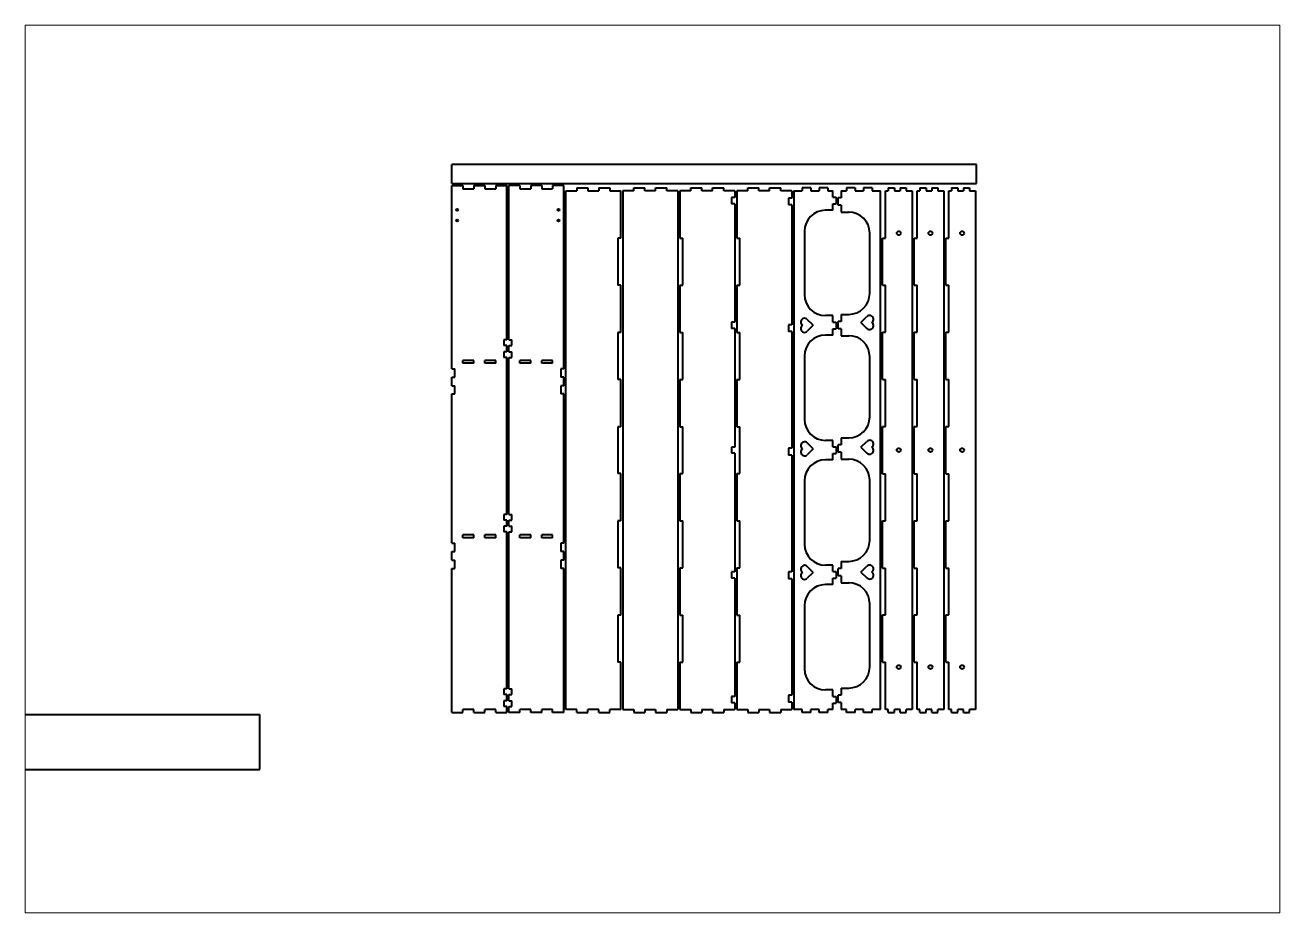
# Paper-space layout 'Sheet1' of a CAD drawing. Header units: millimetres. Extents: x 0 to 1189, y 0 to 841.
# The model-space entities are those that its viewports show. They can reach past a viewport. Long polylines and large blocks are cut down to what shows.
import ezdxf

# ---------------------------------------------------------------- set-up
doc = ezdxf.new("R2010")
doc.units = ezdxf.units.MM
doc.header["$LTSCALE"] = 12.7
doc.layers.add('Visible', color=7, linetype='Continuous', lineweight=40)

msp = doc.modelspace()

# ---------------------------------------------------------------- linework, layer by layer
at = {"layer": 'Visible'}
for p, q in [((1234.9, 709), (737.7, 709)), ((737.7, 690.8), (737.7, 709)), ((1234.9, 690.8), (1234.9, 709)), ((737.7, 690.8), (1234.9, 690.8)), ((737.7, 515.4), (737.7, 689)), ((737.7, 689), (748.3, 689)), ((748.3, 689), (748.3, 686)), ((748.3, 686), (758.5, 686)), ((758.5, 689), (758.5, 686)), ((758.5, 689), (769.1, 689)), ((769.1, 689), (769.1, 686)), ((769.1, 686), (779.3, 686)), ((779.3, 689), (779.3, 686)), ((779.3, 689), (789.9, 689)), ((789.9, 542.8), (789.9, 689)), ((791.7, 542.8), (791.7, 689)), ((802.3, 689), (791.7, 689)), ((802.3, 689), (802.3, 686)), ((802.3, 686), (812.5, 686)), ((823.1, 689), (812.5, 689)), ((812.5, 689), (812.5, 686)), ((823.1, 689), (823.1, 686)), ((823.1, 686), (833.3, 686)), ((843.9, 689), (833.3, 689)), ((833.3, 689), (833.3, 686)), ((843.9, 515.4), (843.9, 689)), ((845.7, 192.8), (845.7, 684)), ((845.7, 684), (856.1, 684)), ((856.1, 687), (856.1, 684)), ((856.1, 687), (866.7, 687)), ((866.7, 687), (866.7, 684)), ((866.7, 684), (876.9, 684)), ((876.9, 687), (876.9, 684)), ((876.9, 687), (887.5, 687)), ((887.5, 687), (887.5, 684)), ((887.5, 684), (897.9, 684)), ((897.9, 639.1), (897.9, 684)), ((910.1, 684), (899.7, 684)), ((899.7, 684), (899.7, 192.8)), ((910.1, 684), (910.1, 687)), ((910.1, 687), (920.7, 687)), ((920.7, 684), (920.7, 687)), ((930.9, 684), (920.7, 684)), ((930.9, 687), (941.5, 687)), ((930.9, 684), (930.9, 687)), ((941.5, 684), (941.5, 687)), ((951.9, 684), (941.5, 684)), ((951.9, 684), (951.9, 192.8)), ((953.7, 684), (953.7, 639.1)), ((964.1, 684), (953.7, 684)), ((964.1, 684), (964.1, 687)), ((964.1, 687), (974.7, 687)), ((974.7, 684), (974.7, 687)), ((984.9, 684), (974.7, 684)), ((984.9, 684), (984.9, 687)), ((984.9, 687), (995.5, 687)), ((995.5, 684), (995.5, 687)), ((1005.9, 684), (995.5, 684)), ((1005.9, 684), (1005.9, 677.7)), ((1007.7, 684), (1007.7, 639.1)), ((1018.1, 684), (1007.7, 684)), ((1018.1, 687), (1028.7, 687)), ((1018.1, 684), (1018.1, 687)), ((1028.7, 684), (1028.7, 687)), ((1038.9, 684), (1028.7, 684)), ((1038.9, 684), (1038.9, 687)), ((1038.9, 687), (1049.5, 687)), ((1049.5, 684), (1049.5, 687)), ((1059.9, 684), (1049.5, 684)), ((1059.9, 684), (1059.9, 677.1)), ((1061.7, 684), (1061.7, 192.8)), ((1061.7, 684), (1069.7, 684)), ((1069.7, 687), (1069.7, 684)), ((1077.9, 687), (1069.7, 687)), ((1077.9, 687), (1077.9, 684)), ((1077.9, 684), (1085.7, 684)), ((1085.7, 687), (1085.7, 684)), ((1093.9, 687), (1085.7, 687)), ((1093.9, 687), (1093.9, 684)), ((1093.9, 684), (1098.9, 684)), ((1098.9, 677.9), (1098.9, 684)), ((1098.9, 677.9), (1101.9, 677.9)), ((1101.9, 677.9), (1101.9, 671.6)), ((1106.7, 684), (1106.7, 677.3)), ((1106.7, 684), (1111.7, 684)), ((1111.7, 687), (1111.7, 684)), ((1119.9, 687), (1111.7, 687)), ((1119.9, 687), (1119.9, 684)), ((1119.9, 684), (1127.7, 684)), ((1127.7, 687), (1127.7, 684)), ((1135.9, 687), (1127.7, 687)), ((1135.9, 687), (1135.9, 684)), ((1135.9, 684), (1143.9, 684)), ((1143.9, 192.8), (1143.9, 684)), ((1148.7, 639.3), (1148.7, 684)), ((1148.7, 684), (1151.3, 684)), ((1151.3, 687), (1151.3, 684)), ((1151.3, 687), (1157.1, 687)), ((1157.1, 687), (1157.1, 684)), ((1157.1, 684), (1162.5, 684)), ((1162.5, 687), (1162.5, 684)), ((1162.5, 687), (1168.3, 687)), ((1168.3, 687), (1168.3, 684)), ((1168.3, 684), (1173.9, 684)), ((1173.9, 684), (1173.9, 192.8)), ((1178.7, 639.3), (1178.7, 684)), ((1178.7, 684), (1181.3, 684)), ((1181.3, 687), (1181.3, 684)), ((1181.3, 687), (1187.1, 687)), ((1187.1, 687), (1187.1, 684)), ((1187.1, 684), (1192.5, 684)), ((1192.5, 687), (1192.5, 684)), ((1192.5, 687), (1198.3, 687)), ((1198.3, 687), (1198.3, 684)), ((1198.3, 684), (1203.9, 684)), ((1203.9, 684), (1203.9, 192.8)), ((1208.7, 639.3), (1208.7, 684)), ((1208.7, 684), (1211.3, 684)), ((1211.3, 687), (1211.3, 684)), ((1211.3, 687), (1217.1, 687)), ((1217.1, 687), (1217.1, 684)), ((1217.1, 684), (1222.5, 684)), ((1222.5, 687), (1222.5, 684)), ((1222.5, 687), (1228.3, 687)), ((1228.3, 687), (1228.3, 684)), ((1228.3, 684), (1233.9, 684)), ((1233.9, 684), (1233.9, 192.8)), ((1002.9, 677.7), (1002.9, 671.8)), ((1005.9, 677.7), (1002.9, 677.7)), ((1005.9, 671.8), (1002.9, 671.8)), ((1005.9, 671.8), (1005.9, 559.5)), ((1056.9, 677.1), (1056.9, 670.6)), ((1059.9, 677.1), (1056.9, 677.1)), ((1059.9, 670.6), (1056.9, 670.6)), ((1059.9, 670.6), (1059.9, 557.1)), ((1098.9, 671.6), (1101.9, 671.6)), ((1098.9, 665.6), (1098.9, 671.6)), ((1103.7, 670.4), (1103.7, 677.3)), ((1106.7, 677.3), (1103.7, 677.3)), ((1106.7, 670.4), (1103.7, 670.4)), ((1106.7, 670.4), (1106.7, 663.8)), ((1098.9, 665.6), (1091.8, 665.6)), ((1106.7, 663.8), (1113.8, 663.8)), ((1071.9, 645.7), (1071.9, 585.7)), ((1133.7, 586.9), (1133.7, 643.9)), ((897.9, 639.1), (894.9, 639.1)), ((894.9, 639.1), (894.9, 594.7)), ((953.7, 639.1), (956.7, 639.1)), ((956.7, 594.7), (956.7, 639.1)), ((1007.7, 639.1), (1010.7, 639.1)), ((1010.7, 594.7), (1010.7, 639.1)), ((1145.7, 639.3), (1148.7, 639.3)), ((1145.7, 594.5), (1145.7, 639.3)), ((1175.7, 594.5), (1175.7, 639.3)), ((1175.7, 639.3), (1178.7, 639.3)), ((1205.7, 594.5), (1205.7, 639.3)), ((1205.7, 639.3), (1208.7, 639.3)), ((897.9, 594.7), (894.9, 594.7)), ((897.9, 549.9), (897.9, 594.7)), ((953.7, 594.7), (956.7, 594.7)), ((953.7, 594.7), (953.7, 549.9)), ((1007.7, 594.7), (1007.7, 549.9)), ((1007.7, 594.7), (1010.7, 594.7)), ((1145.7, 594.5), (1148.7, 594.5)), ((1148.7, 550.1), (1148.7, 594.5)), ((1175.7, 594.5), (1178.7, 594.5)), ((1178.7, 550.1), (1178.7, 594.5)), ((1205.7, 594.5), (1208.7, 594.5)), ((1208.7, 550.1), (1208.7, 594.5)), ((1002.9, 559.5), (1002.9, 553.6)), ((1005.9, 559.5), (1002.9, 559.5)), ((1080.2, 556.6), (1074.6, 562.2)), ((1098.9, 565.8), (1091.8, 565.8)), ((1098.9, 559.7), (1098.9, 565.8)), ((1098.9, 559.7), (1101.9, 559.7)), ((1101.9, 559.7), (1101.9, 553.4)), ((1103.7, 553.4), (1103.7, 560.3)), ((1106.7, 560.3), (1103.7, 560.3)), ((1106.7, 567), (1106.7, 560.3)), ((1106.7, 567), (1113.8, 567)), ((1125.4, 559.3), (1131, 564.9)), ((1125.4, 559.3), (1131, 553.7)), ((897.9, 549.9), (894.9, 549.9)), ((894.9, 549.9), (894.9, 505.4)), ((953.7, 549.9), (956.7, 549.9)), ((956.7, 505.4), (956.7, 549.9)), ((1005.9, 553.6), (1002.9, 553.6)), ((1005.9, 553.6), (1005.9, 441.3)), ((1007.7, 549.9), (1010.7, 549.9)), ((1010.7, 505.4), (1010.7, 549.9)), ((1059.9, 557.1), (1056.9, 557.1)), ((1056.9, 557.1), (1056.9, 550.6)), ((1059.9, 550.6), (1056.9, 550.6)), ((1059.9, 550.6), (1059.9, 440.1)), ((1080.2, 556.6), (1074.6, 551)), ((1098.9, 547.4), (1091.8, 547.4)), ((1098.9, 553.4), (1101.9, 553.4)), ((1098.9, 547.4), (1098.9, 553.4)), ((1106.7, 553.4), (1103.7, 553.4)), ((1106.7, 553.4), (1106.7, 546.8)), ((1145.7, 505.2), (1145.7, 550.1)), ((1145.7, 550.1), (1148.7, 550.1)), ((1175.7, 505.2), (1175.7, 550.1)), ((1175.7, 550.1), (1178.7, 550.1)), ((1205.7, 505.2), (1205.7, 550.1)), ((1205.7, 550.1), (1208.7, 550.1)), ((789.9, 542.8), (786.9, 542.8)), ((786.9, 542.8), (786.9, 537.4)), ((789.9, 537.4), (786.9, 537.4)), ((789.9, 531.6), (789.9, 537.4)), ((791.7, 542.8), (794.7, 542.8)), ((791.7, 537.4), (794.7, 537.4)), ((791.7, 531.6), (791.7, 537.4)), ((794.7, 537.4), (794.7, 542.8)), ((1106.7, 546.8), (1113.8, 546.8)), ((748.3, 520.6), (748.3, 523.4)), ((758.5, 523.4), (748.3, 523.4)), ((758.5, 520.6), (758.5, 523.4)), ((769.1, 520.6), (769.1, 523.4)), ((779.3, 523.4), (769.1, 523.4)), ((779.3, 520.6), (779.3, 523.4)), ((789.9, 531.6), (786.9, 531.6)), ((786.9, 531.6), (786.9, 526.2)), ((789.9, 526.2), (786.9, 526.2)), ((789.9, 377.5), (789.9, 526.2)), ((791.7, 531.6), (794.7, 531.6)), ((791.7, 526.2), (794.7, 526.2)), ((791.7, 377.5), (791.7, 526.2)), ((794.7, 526.2), (794.7, 531.6)), ((812.5, 523.4), (802.3, 523.4)), ((802.3, 520.6), (802.3, 523.4)), ((812.5, 520.6), (812.5, 523.4)), ((823.1, 520.6), (823.1, 523.4)), ((833.3, 523.4), (823.1, 523.4)), ((833.3, 520.6), (833.3, 523.4)), ((1071.9, 527.5), (1071.9, 467.5)), ((1133.7, 469.9), (1133.7, 526.9)), ((737.7, 515.4), (740.7, 515.4)), ((740.7, 507.6), (740.7, 515.4)), ((758.5, 520.6), (748.3, 520.6)), ((779.3, 520.6), (769.1, 520.6)), ((812.5, 520.6), (802.3, 520.6)), ((833.3, 520.6), (823.1, 520.6)), ((840.9, 515.4), (840.9, 507.6)), ((843.9, 515.4), (840.9, 515.4)), ((737.7, 499.4), (737.7, 507.6)), ((737.7, 507.6), (740.7, 507.6)), ((737.7, 499.4), (740.7, 499.4)), ((740.7, 491.6), (740.7, 499.4)), ((843.9, 507.6), (840.9, 507.6)), ((843.9, 499.4), (840.9, 499.4)), ((840.9, 499.4), (840.9, 491.6)), ((843.9, 499.4), (843.9, 507.6)), ((897.9, 505.4), (894.9, 505.4)), ((897.9, 460.6), (897.9, 505.4)), ((953.7, 505.4), (956.7, 505.4)), ((953.7, 505.4), (953.7, 460.6)), ((1007.7, 505.4), (1010.7, 505.4)), ((1007.7, 505.4), (1007.7, 460.6)), ((1145.7, 505.2), (1148.7, 505.2)), ((1148.7, 460.8), (1148.7, 505.2)), ((1175.7, 505.2), (1178.7, 505.2)), ((1178.7, 460.8), (1178.7, 505.2)), ((1205.7, 505.2), (1208.7, 505.2)), ((1208.7, 460.8), (1208.7, 505.2)), ((737.7, 350.1), (737.7, 491.6)), ((737.7, 491.6), (740.7, 491.6)), ((843.9, 491.6), (840.9, 491.6)), ((843.9, 350.1), (843.9, 491.6)), ((897.9, 460.6), (894.9, 460.6)), ((894.9, 460.6), (894.9, 416.2)), ((953.7, 460.6), (956.7, 460.6)), ((956.7, 416.2), (956.7, 460.6)), ((1007.7, 460.6), (1010.7, 460.6)), ((1010.7, 416.2), (1010.7, 460.6)), ((1145.7, 460.8), (1148.7, 460.8)), ((1145.7, 416), (1145.7, 460.8)), ((1175.7, 416), (1175.7, 460.8)), ((1175.7, 460.8), (1178.7, 460.8)), ((1205.7, 416), (1205.7, 460.8)), ((1205.7, 460.8), (1208.7, 460.8)), ((1005.9, 441.3), (1002.9, 441.3)), ((1002.9, 441.3), (1002.9, 435.4)), ((1059.9, 440.1), (1056.9, 440.1)), ((1056.9, 440.1), (1056.9, 433.6)), ((1080.2, 439.6), (1074.6, 445.2)), ((1098.9, 447.6), (1091.8, 447.6)), ((1098.9, 441.5), (1098.9, 447.6)), ((1098.9, 441.5), (1101.9, 441.5)), ((1101.9, 441.5), (1101.9, 435.2)), ((1103.7, 436.4), (1103.7, 443.3)), ((1106.7, 443.3), (1103.7, 443.3)), ((1106.7, 450), (1106.7, 443.3)), ((1106.7, 450), (1113.8, 450)), ((1125.4, 441.1), (1131, 446.7)), ((1125.4, 441.1), (1131, 435.5)), ((1005.9, 435.4), (1002.9, 435.4)), ((1005.9, 435.4), (1005.9, 323.1)), ((1059.9, 433.6), (1056.9, 433.6)), ((1059.9, 433.6), (1059.9, 323.1)), ((1080.2, 439.6), (1074.6, 434)), ((1098.9, 429.2), (1091.8, 429.2)), ((1098.9, 435.2), (1101.9, 435.2)), ((1098.9, 429.2), (1098.9, 435.2)), ((1106.7, 436.4), (1103.7, 436.4)), ((1106.7, 436.4), (1106.7, 429.8)), ((1106.7, 429.8), (1113.8, 429.8)), ((897.9, 416.2), (894.9, 416.2)), ((897.9, 371.3), (897.9, 416.2)), ((953.7, 416.2), (956.7, 416.2)), ((953.7, 416.2), (953.7, 371.3)), ((1007.7, 416.2), (1010.7, 416.2)), ((1007.7, 416.2), (1007.7, 371.3)), ((1071.9, 409.3), (1071.9, 349.3)), ((1133.7, 352.9), (1133.7, 409.9)), ((1145.7, 416), (1148.7, 416)), ((1148.7, 371.5), (1148.7, 416)), ((1175.7, 416), (1178.7, 416)), ((1178.7, 371.5), (1178.7, 416)), ((1205.7, 416), (1208.7, 416)), ((1208.7, 371.5), (1208.7, 416)), ((789.9, 377.5), (786.9, 377.5)), ((786.9, 377.5), (786.9, 372.1)), ((789.9, 372.1), (786.9, 372.1)), ((789.9, 366.3), (789.9, 372.1)), ((791.7, 377.5), (794.7, 377.5)), ((791.7, 372.1), (794.7, 372.1)), ((791.7, 366.3), (791.7, 372.1)), ((794.7, 372.1), (794.7, 377.5)), ((897.9, 371.3), (894.9, 371.3)), ((894.9, 371.3), (894.9, 326.9)), ((953.7, 371.3), (956.7, 371.3)), ((956.7, 326.9), (956.7, 371.3)), ((1007.7, 371.3), (1010.7, 371.3)), ((1010.7, 326.9), (1010.7, 371.3)), ((1145.7, 371.5), (1148.7, 371.5)), ((1145.7, 326.7), (1145.7, 371.5)), ((1175.7, 326.7), (1175.7, 371.5)), ((1175.7, 371.5), (1178.7, 371.5)), ((1205.7, 326.7), (1205.7, 371.5)), ((1205.7, 371.5), (1208.7, 371.5)), ((748.3, 355.3), (748.3, 358.1)), ((758.5, 358.1), (748.3, 358.1)), ((758.5, 355.3), (758.5, 358.1)), ((769.1, 355.3), (769.1, 358.1)), ((779.3, 358.1), (769.1, 358.1)), ((779.3, 355.3), (779.3, 358.1)), ((789.9, 366.3), (786.9, 366.3)), ((786.9, 366.3), (786.9, 360.9)), ((789.9, 360.9), (786.9, 360.9)), ((789.9, 212.2), (789.9, 360.9)), ((791.7, 366.3), (794.7, 366.3)), ((791.7, 212.2), (791.7, 360.9)), ((791.7, 360.9), (794.7, 360.9)), ((794.7, 360.9), (794.7, 366.3)), ((802.3, 355.3), (802.3, 358.1)), ((812.5, 358.1), (802.3, 358.1)), ((812.5, 355.3), (812.5, 358.1)), ((833.3, 358.1), (823.1, 358.1)), ((823.1, 355.3), (823.1, 358.1)), ((833.3, 355.3), (833.3, 358.1)), ((737.7, 350.1), (740.7, 350.1)), ((740.7, 342.3), (740.7, 350.1)), ((758.5, 355.3), (748.3, 355.3)), ((779.3, 355.3), (769.1, 355.3)), ((812.5, 355.3), (802.3, 355.3)), ((833.3, 355.3), (823.1, 355.3)), ((843.9, 350.1), (840.9, 350.1)), ((840.9, 350.1), (840.9, 342.3)), ((737.7, 334.1), (737.7, 342.3)), ((737.7, 342.3), (740.7, 342.3)), ((737.7, 334.1), (740.7, 334.1)), ((740.7, 326.3), (740.7, 334.1)), ((843.9, 342.3), (840.9, 342.3)), ((840.9, 334.1), (840.9, 326.3)), ((843.9, 334.1), (840.9, 334.1)), ((843.9, 334.1), (843.9, 342.3)), ((1106.7, 333), (1113.8, 333)), ((1106.7, 333), (1106.7, 326.3)), ((737.7, 189.8), (737.7, 326.3)), ((737.7, 326.3), (740.7, 326.3)), ((843.9, 326.3), (840.9, 326.3)), ((843.9, 189.8), (843.9, 326.3)), ((897.9, 326.9), (894.9, 326.9)), ((897.9, 282.1), (897.9, 326.9)), ((953.7, 326.9), (953.7, 282.1)), ((953.7, 326.9), (956.7, 326.9)), ((1005.9, 323.1), (1002.9, 323.1)), ((1002.9, 323.1), (1002.9, 317.2)), ((1007.7, 326.9), (1010.7, 326.9)), ((1007.7, 326.9), (1007.7, 282.1)), ((1059.9, 323.1), (1056.9, 323.1)), ((1056.9, 323.1), (1056.9, 316.6)), ((1080.2, 322.6), (1074.6, 328.2)), ((1080.2, 322.6), (1074.6, 317)), ((1098.9, 329.4), (1091.8, 329.4)), ((1098.9, 323.3), (1098.9, 329.4)), ((1098.9, 323.3), (1101.9, 323.3)), ((1101.9, 323.3), (1101.9, 317)), ((1103.7, 319.4), (1103.7, 326.3)), ((1106.7, 326.3), (1103.7, 326.3)), ((1125.4, 322.9), (1131, 328.5)), ((1125.4, 322.9), (1131, 317.3)), ((1145.7, 326.7), (1148.7, 326.7)), ((1148.7, 282.3), (1148.7, 326.7)), ((1175.7, 326.7), (1178.7, 326.7)), ((1178.7, 282.3), (1178.7, 326.7)), ((1205.7, 326.7), (1208.7, 326.7)), ((1208.7, 282.3), (1208.7, 326.7)), ((1005.9, 317.2), (1002.9, 317.2)), ((1005.9, 317.2), (1005.9, 204.9)), ((1059.9, 316.6), (1056.9, 316.6)), ((1059.9, 316.6), (1059.9, 206.1)), ((1098.9, 311), (1091.8, 311)), ((1098.9, 317), (1101.9, 317)), ((1098.9, 311), (1098.9, 317)), ((1106.7, 319.4), (1103.7, 319.4)), ((1106.7, 319.4), (1106.7, 312.8)), ((1106.7, 312.8), (1113.8, 312.8)), ((1071.9, 291.1), (1071.9, 231.1)), ((1133.7, 232.9), (1133.7, 292.9)), ((894.9, 282.1), (894.9, 237.6)), ((897.9, 282.1), (894.9, 282.1)), ((953.7, 282.1), (956.7, 282.1)), ((956.7, 237.6), (956.7, 282.1)), ((1007.7, 282.1), (1010.7, 282.1)), ((1010.7, 237.6), (1010.7, 282.1)), ((1145.7, 282.3), (1148.7, 282.3)), ((1145.7, 237.4), (1145.7, 282.3)), ((1175.7, 282.3), (1178.7, 282.3)), ((1175.7, 237.4), (1175.7, 282.3)), ((1205.7, 282.3), (1208.7, 282.3)), ((1205.7, 237.4), (1205.7, 282.3)), ((897.9, 237.6), (894.9, 237.6)), ((897.9, 192.8), (897.9, 237.6)), ((953.7, 237.6), (953.7, 192.8)), ((953.7, 237.6), (956.7, 237.6)), ((1007.7, 237.6), (1010.7, 237.6)), ((1007.7, 237.6), (1007.7, 192.8)), ((1145.7, 237.4), (1148.7, 237.4)), ((1148.7, 192.8), (1148.7, 237.4)), ((1175.7, 237.4), (1178.7, 237.4)), ((1178.7, 192.8), (1178.7, 237.4)), ((1205.7, 237.4), (1208.7, 237.4)), ((1208.7, 192.8), (1208.7, 237.4)), ((789.9, 212.2), (786.9, 212.2)), ((786.9, 212.2), (786.9, 206.8)), ((789.9, 206.8), (786.9, 206.8)), ((789.9, 201), (789.9, 206.8)), ((791.7, 212.2), (794.7, 212.2)), ((791.7, 201), (791.7, 206.8)), ((791.7, 206.8), (794.7, 206.8)), ((794.7, 206.8), (794.7, 212.2)), ((1002.9, 204.9), (1002.9, 199)), ((1005.9, 204.9), (1002.9, 204.9)), ((1056.9, 206.1), (1056.9, 199.6)), ((1059.9, 206.1), (1056.9, 206.1)), ((1098.9, 211.2), (1091.8, 211.2)), ((1098.9, 205.1), (1098.9, 211.2)), ((1098.9, 205.1), (1101.9, 205.1)), ((1101.9, 205.1), (1101.9, 198.8)), ((1103.7, 199.4), (1103.7, 206.3)), ((1106.7, 206.3), (1103.7, 206.3)), ((1106.7, 213), (1106.7, 206.3)), ((1106.7, 213), (1113.8, 213)), ((758.5, 192.8), (748.3, 192.8)), ((748.3, 189.8), (748.3, 192.8)), ((758.5, 189.8), (758.5, 192.8)), ((779.3, 192.8), (769.1, 192.8)), ((769.1, 189.8), (769.1, 192.8)), ((779.3, 189.8), (779.3, 192.8)), ((789.9, 201), (786.9, 201)), ((786.9, 201), (786.9, 195.6)), ((789.9, 195.6), (786.9, 195.6)), ((789.9, 189.8), (789.9, 195.6)), ((791.7, 201), (794.7, 201)), ((791.7, 195.6), (794.7, 195.6)), ((791.7, 189.8), (791.7, 195.6)), ((794.7, 195.6), (794.7, 201)), ((802.3, 189.8), (802.3, 192.8)), ((812.5, 192.8), (802.3, 192.8)), ((812.5, 189.8), (812.5, 192.8)), ((833.3, 192.8), (823.1, 192.8)), ((823.1, 189.8), (823.1, 192.8)), ((833.3, 189.8), (833.3, 192.8)), ((856.1, 192.8), (845.7, 192.8)), ((856.1, 189.8), (856.1, 192.8)), ((876.9, 192.8), (866.7, 192.8)), ((866.7, 189.8), (866.7, 192.8)), ((876.9, 189.8), (876.9, 192.8)), ((897.9, 192.8), (887.5, 192.8)), ((887.5, 189.8), (887.5, 192.8)), ((899.7, 192.8), (910.1, 192.8)), ((910.1, 192.8), (910.1, 189.8)), ((920.7, 192.8), (920.7, 189.8)), ((920.7, 192.8), (930.9, 192.8)), ((930.9, 192.8), (930.9, 189.8)), ((941.5, 192.8), (941.5, 189.8)), ((941.5, 192.8), (951.9, 192.8)), ((953.7, 192.8), (964.1, 192.8)), ((964.1, 192.8), (964.1, 189.8)), ((974.7, 192.8), (984.9, 192.8)), ((974.7, 192.8), (974.7, 189.8)), ((984.9, 192.8), (984.9, 189.8)), ((995.5, 192.8), (1005.9, 192.8)), ((995.5, 192.8), (995.5, 189.8)), ((1005.9, 199), (1002.9, 199)), ((1005.9, 199), (1005.9, 192.8)), ((1007.7, 192.8), (1018.1, 192.8)), ((1018.1, 192.8), (1018.1, 189.8)), ((1028.7, 192.8), (1038.9, 192.8)), ((1028.7, 192.8), (1028.7, 189.8)), ((1038.9, 192.8), (1038.9, 189.8)), ((1049.5, 192.8), (1059.9, 192.8)), ((1049.5, 192.8), (1049.5, 189.8)), ((1059.9, 199.6), (1056.9, 199.6)), ((1059.9, 199.6), (1059.9, 192.8)), ((1069.7, 192.8), (1061.7, 192.8)), ((1069.7, 189.8), (1069.7, 192.8)), ((1085.7, 192.8), (1077.9, 192.8)), ((1077.9, 189.8), (1077.9, 192.8)), ((1085.7, 189.8), (1085.7, 192.8)), ((1098.9, 192.8), (1093.9, 192.8)), ((1093.9, 189.8), (1093.9, 192.8)), ((1098.9, 198.8), (1101.9, 198.8)), ((1098.9, 192.8), (1098.9, 198.8)), ((1106.7, 199.4), (1103.7, 199.4)), ((1106.7, 199.4), (1106.7, 192.8)), ((1111.7, 192.8), (1106.7, 192.8)), ((1111.7, 189.8), (1111.7, 192.8)), ((1119.9, 189.8), (1119.9, 192.8)), ((1127.7, 192.8), (1119.9, 192.8)), ((1127.7, 189.8), (1127.7, 192.8)), ((1143.9, 192.8), (1135.9, 192.8)), ((1135.9, 189.8), (1135.9, 192.8)), ((1151.3, 192.8), (1148.7, 192.8)), ((1151.3, 189.8), (1151.3, 192.8)), ((1162.5, 192.8), (1157.1, 192.8)), ((1157.1, 189.8), (1157.1, 192.8)), ((1162.5, 189.8), (1162.5, 192.8)), ((1173.9, 192.8), (1168.3, 192.8)), ((1168.3, 189.8), (1168.3, 192.8)), ((1181.3, 192.8), (1178.7, 192.8)), ((1181.3, 189.8), (1181.3, 192.8)), ((1192.5, 192.8), (1187.1, 192.8)), ((1187.1, 189.8), (1187.1, 192.8)), ((1192.5, 189.8), (1192.5, 192.8)), ((1203.9, 192.8), (1198.3, 192.8)), ((1198.3, 189.8), (1198.3, 192.8)), ((1211.3, 192.8), (1208.7, 192.8)), ((1211.3, 189.8), (1211.3, 192.8)), ((1222.5, 192.8), (1217.1, 192.8)), ((1217.1, 189.8), (1217.1, 192.8)), ((1222.5, 189.8), (1222.5, 192.8)), ((1233.9, 192.8), (1228.3, 192.8)), ((1228.3, 189.8), (1228.3, 192.8)), ((58.8, 187.9), (555.8, 187.9)), ((555.8, 135.9), (555.8, 187.9)), ((737.7, 189.8), (748.3, 189.8)), ((758.5, 189.8), (769.1, 189.8)), ((779.3, 189.8), (789.9, 189.8)), ((802.3, 189.8), (791.7, 189.8)), ((823.1, 189.8), (812.5, 189.8)), ((843.9, 189.8), (833.3, 189.8)), ((856.1, 189.8), (866.7, 189.8)), ((876.9, 189.8), (887.5, 189.8)), ((910.1, 189.8), (920.7, 189.8)), ((930.9, 189.8), (941.5, 189.8)), ((964.1, 189.8), (974.7, 189.8)), ((984.9, 189.8), (995.5, 189.8)), ((1018.1, 189.8), (1028.7, 189.8)), ((1038.9, 189.8), (1049.5, 189.8)), ((1077.9, 189.8), (1069.7, 189.8)), ((1093.9, 189.8), (1085.7, 189.8)), ((1119.9, 189.8), (1111.7, 189.8)), ((1135.9, 189.8), (1127.7, 189.8)), ((1151.3, 189.8), (1157.1, 189.8)), ((1162.5, 189.8), (1168.3, 189.8)), ((1181.3, 189.8), (1187.1, 189.8)), ((1192.5, 189.8), (1198.3, 189.8)), ((1211.3, 189.8), (1217.1, 189.8)), ((1222.5, 189.8), (1228.3, 189.8)), ((58.8, 135.9), (555.8, 135.9))]:
    msp.add_line(p, q, dxfattribs=at)
for centre, radius in [((742.8, 665.9), 0.9), ((838.8, 665.9), 0.9), ((742.8, 655.9), 0.9), ((838.8, 655.9), 0.9), ((1161.3, 643.9), 1.9), ((1191.3, 643.9), 1.9), ((1221.3, 643.9), 1.9), ((1161.3, 438.4), 1.9), ((1191.3, 438.4), 1.9), ((1221.3, 438.4), 1.9), ((1161.3, 232.9), 1.9), ((1191.3, 232.9), 1.9), ((1221.3, 232.9), 1.9)]:
    msp.add_circle(centre, radius, dxfattribs=at)
for centre, radius, start, end in [((1091.8, 645.7), 19.9, 90, 180), ((1113.8, 643.9), 19.9, 0, 90), ((1091.8, 585.7), 19.9, 180, 270), ((1113.8, 586.9), 19.9, 270, 0), ((1072, 559.6), 3.65, 45, 235.2772), ((1133.6, 562.3), 3.65, 304.7228, 135), ((1133.6, 556.3), 3.65, 225, 55.2772), ((1072, 553.6), 3.65, 124.7228, 315), ((1091.8, 527.5), 19.9, 90, 180), ((1113.8, 526.9), 19.9, 0, 90), ((1091.8, 467.5), 19.9, 180, 270), ((1113.8, 469.9), 19.9, 270, 0), ((1072, 442.6), 3.65, 45, 235.2772), ((1133.6, 444.1), 3.65, 304.7228, 135), ((1133.6, 438.1), 3.65, 225, 55.2772), ((1072, 436.6), 3.65, 124.7228, 315), ((1091.8, 409.3), 19.9, 90, 180), ((1113.8, 409.9), 19.9, 0, 90), ((1091.8, 349.3), 19.9, 180, 270), ((1113.8, 352.9), 19.9, 270, 0), ((1072, 325.6), 3.65, 45, 235.2772), ((1072, 319.6), 3.65, 124.7228, 315), ((1133.6, 325.9), 3.65, 304.7228, 135), ((1133.6, 319.9), 3.65, 225, 55.2772), ((1091.8, 291.1), 19.9, 90, 180), ((1113.8, 292.9), 19.9, 0, 90), ((1091.8, 231.1), 19.9, 180, 270), ((1113.8, 232.9), 19.9, 270, 0)]:
    msp.add_arc(centre, radius, start, end, dxfattribs=at)

psp = doc.layouts.new('Sheet1')

# ---------------------------------------------------------------- viewports
at = {"layer": '0', "view_target_point": (927.9, 420.5)}
psp.add_viewport(center=(594.5, 420.5), size=(1189, 841), view_center_point=(0, 0), view_height=841, dxfattribs=at)

doc.saveas('drawing.dxf')
